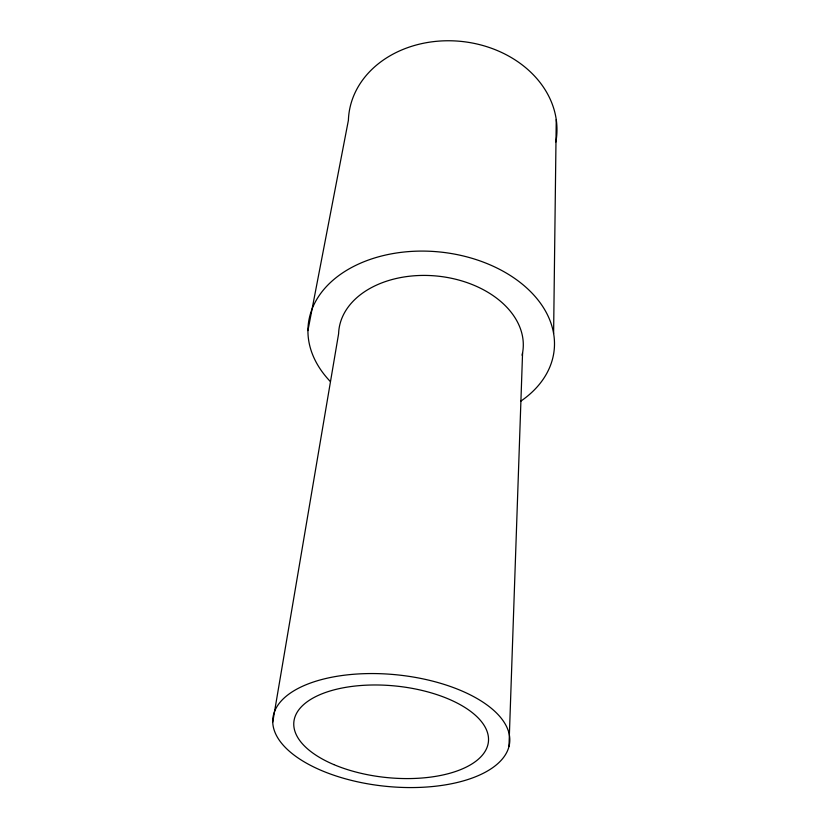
<?xml version="1.0" encoding="UTF-8"?>
<svg xmlns="http://www.w3.org/2000/svg" width="829" height="829" viewBox="0 0 829 829"><rect width="100%" height="100%" fill="white"/><g stroke="black" fill="none" stroke-linecap="round" stroke-linejoin="round"><path stroke-width="1.24" d="M553.606 333.507L556.249 119.583M508.975 746.504A119.013 56.009 5.8 0 0 344.574 675.189A119.013 56.009 5.8 0 0 320.274 769.996A119.013 56.009 5.8 0 0 508.975 746.504L522.571 352.895M272.751 722.121L338.605 333.766A92.61 64.216 5.8 0 1 439.463 276.316A92.61 64.216 5.8 0 1 522.073 355.226M307.932 330.574L348.398 120.288A104.485 85.138 5.8 0 1 461.639 41.45A104.485 85.138 5.8 0 1 555.876 141.956M330.16 381.35A123.604 85.801 5.8 0 1 353.91 266.296A123.604 85.801 5.8 0 1 521.783 283.736A123.604 85.801 5.8 0 1 520.788 401.163M333.755 764.556A97.781 45.989 5.8 0 0 487.98 744.338A97.781 45.989 5.8 0 0 351.703 686.453A97.781 45.989 5.8 0 0 333.755 764.556"/></g></svg>
